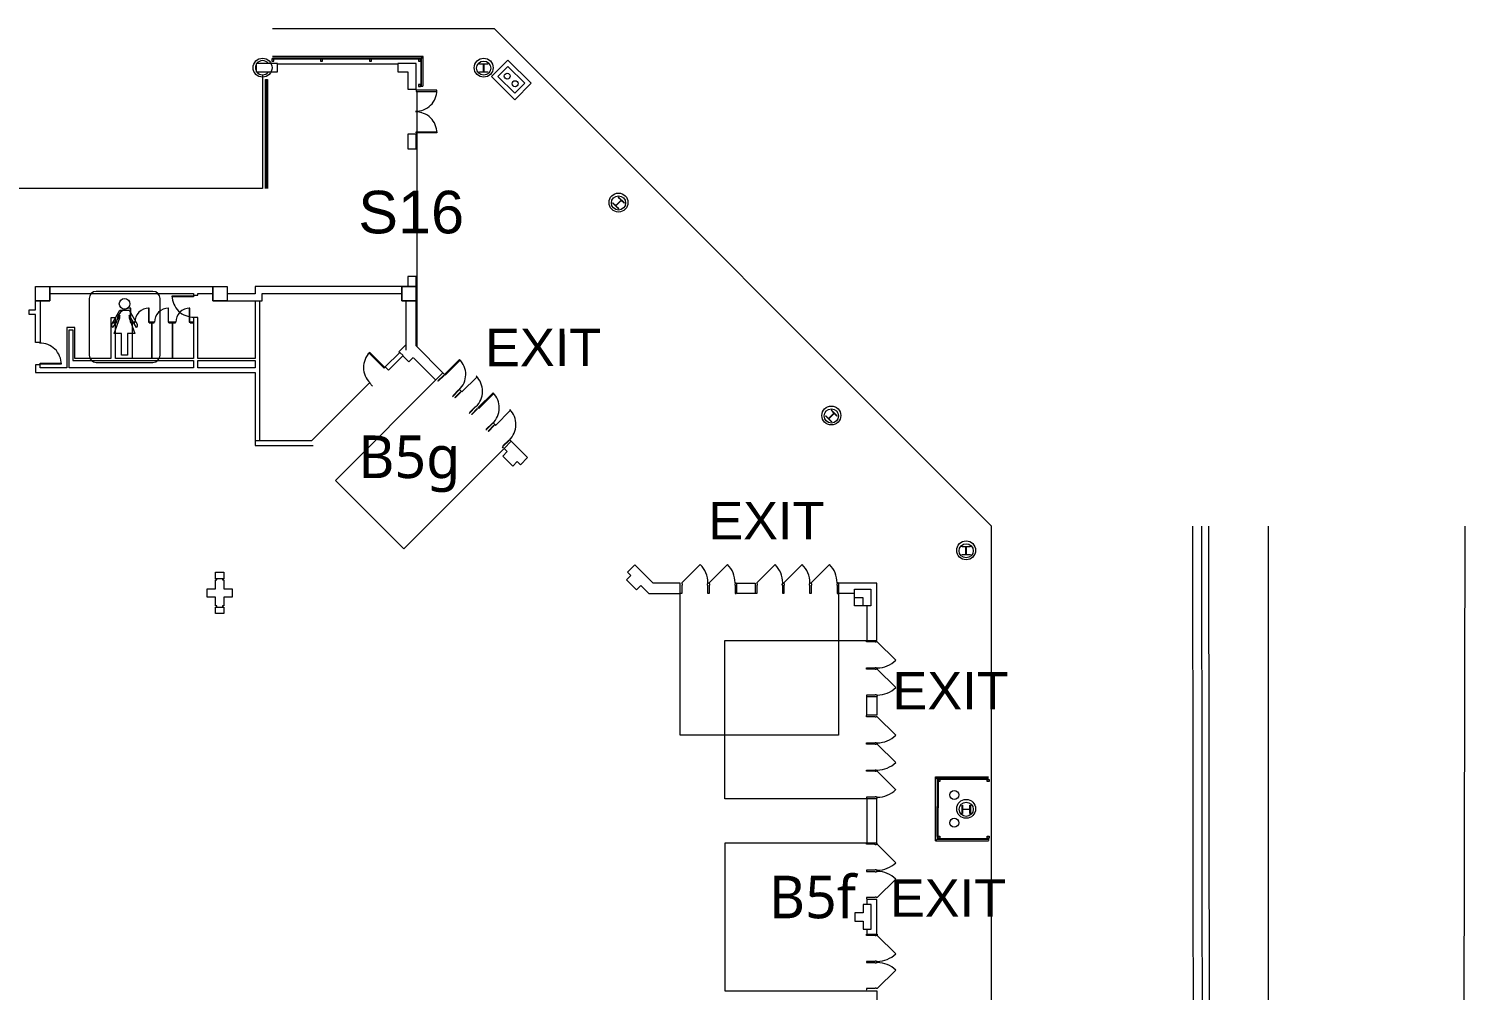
# Model space of a CAD drawing. Header units: inches. Extents: x -357 to 23496, y 116 to 10306.
# Drawn here: x 20145 to 22575, y 7380 to 9006 of the extents above; entities that cross this region are included whole.
import ezdxf
from ezdxf.enums import TextEntityAlignment as Align

# ---------------------------------------------------------------- set-up
doc = ezdxf.new("R2010")
doc.units = ezdxf.units.IN
doc.header["$MEASUREMENT"] = 0
for name, color, linetype, true_color in [('Building', 7, 'Continuous', 0xffffff), ('Columns', 7, 'Continuous', 0xffffff), ('Exit Text', 7, 'Continuous', 0xffffff), ('Symbols', 7, 'Continuous', 0xffffff), ('Text', 7, 'Continuous', 0xffffff)]:
    doc.layers.add(name, color=color, linetype=linetype, true_color=true_color)
doc.styles.add('Arial', font='Arial.ttf')
doc.styles.add('Trebuchet MS', font='trebuc.ttf')

msp = doc.modelspace()

# ---------------------------------------------------------------- linework, layer by layer
at = {"layer": 'Building', "color": 18, "lineweight": 5, "true_color": 0x000000, "transparency": 33554687}
for points in [[(21773.7, 6867.9), (21773.7, 8164.6), (20932.6, 9005.7), (20557.1, 9005.7)], [(20529.6, 8932.9), (20565.6, 8932.9), (20565.6, 8946.9), (20529.6, 8946.9), (20529.6, 8932.9)], [(20556.1, 8954.7), (20556.1, 8951.2), (20559.6, 8951.2), (20559.6, 8954.7), (20556.1, 8954.7)], [(20812.1, 8958.9), (20557.1, 8958.9)], [(20557.1, 8954.9), (20804.5, 8954.9), (20808.1, 8954.9), (20811.4, 8958.3), (20808.1, 8954.9), (20811.9, 8958.8), (20808.1, 8955), (20714.9, 8954.9)], [(20809.3, 8908.9), (20809.3, 8956.2), (20557.1, 8956.2)], [(20769.6, 8946.1), (20565.6, 8946.1)], [(20638.3, 8954.7), (20638.3, 8951.2), (20641.8, 8951.2), (20641.8, 8954.7), (20638.3, 8954.7)], [(20721.3, 8954.7), (20721.3, 8951.2), (20724.8, 8951.2), (20724.8, 8954.7), (20721.3, 8954.7)], [(20786.1, 8903.7), (20800.1, 8903.7), (20800.1, 8946.9), (20769.6, 8946.9), (20769.6, 8932.9), (20786.1, 8932.9), (20786.1, 8903.7)], [(20804.3, 8954.7), (20804.3, 8951.2), (20807.8, 8951.2), (20807.8, 8954.7), (20804.3, 8954.7)], [(20809.3, 8956.2), (20808.1, 8954.9), (20808.1, 8908.9), (20811.9, 8908.9)], [(20812.1, 8908.9), (20812.1, 8958.9)], [(20955.7, 8952.6), (20927.9, 8924.8), (20933.3, 8919.4), (20967, 8885.8), (20994.7, 8913.5), (20955.7, 8952.6)], [(20983.9, 8913.5), (20967, 8896.6), (20938.7, 8924.8), (20955.7, 8941.8), (20983.9, 8913.5)], [(20540.6, 8927.9), (20540.6, 8735.9), (19120.3, 8735.9)], [(20545.5, 8735.9), (20545.5, 8920.1), (20547, 8920.1), (20547, 8735.9)], [(20547.7, 8735.9), (20547.7, 8920.1), (20549.2, 8920.1), (20549.2, 8735.9)], [(20835.5, 8901.7), (20800.1, 8901.7)], [(20800.1, 8901.7), (20800.1, 8899.9)], [(20800.1, 8899.9), (20835.5, 8899.9)], [(20801.9, 8831.4), (20801.9, 8899.9)], [(20807.8, 8911.4), (20804.3, 8911.4), (20804.3, 8907.9), (20807.8, 8907.9), (20807.8, 8911.4)], [(20835.5, 8899.9), (20835.5, 8901.7)], [(20786.1, 8802.7), (20800.1, 8802.7), (20800.1, 8827.7), (20786.1, 8827.7), (20786.1, 8802.7)], [(20835.5, 8831.4), (20835.5, 8829.7), (20800.1, 8829.7), (20800.1, 8831.4), (20835.5, 8831.4)], [(20801.9, 8467.8), (20801.9, 8829.7)], [(20954.3, 8291), (20949.1, 8296.2), (20779.4, 8126.5), (20663.8, 8242.1), (20845.7, 8424), (20800.1, 8469.6), (20800.1, 8586.7), (20786.1, 8586.7), (20786.1, 8569.9)], [(20164.2, 8545.9), (20164.2, 8475.4), (20156.6, 8475.4), (20156.6, 8522.9), (20145.6, 8522.9), (20145.6, 8530.6), (20156.6, 8530.6), (20156.6, 8569.9), (20480.6, 8569.9), (20480.6, 8545.9)], [(20156.6, 8545.9), (20180.6, 8545.9), (20180.6, 8569.9)], [(20180.6, 8558.3), (20423.7, 8558.3), (20423.7, 8555.3), (20431.3, 8555.3), (20431.3, 8558.3), (20456.6, 8558.3)], [(20456.6, 8569.9), (20456.6, 8545.9), (20528.3, 8545.9), (20528.3, 8448.4), (20431.3, 8448.4), (20431.3, 8517.3), (20423.7, 8517.3), (20423.7, 8448.4), (20291.7, 8448.4), (20291.7, 8508.4)], [(20387.7, 8552.6), (20387.7, 8554.3), (20423.7, 8554.3), (20423.7, 8552.6), (20387.7, 8552.6)], [(20800.1, 8569.9), (20528.3, 8569.9), (20528.3, 8557.6), (20480.6, 8557.6)], [(20528.3, 8545.8), (20540, 8545.8), (20540, 8558.3), (20776.1, 8558.3)], [(20776.1, 8569.9), (20776.1, 8545.9), (20800.1, 8545.9)], [(20317.5, 8533.4), (20316.5, 8533.4), (20316.5, 8509.4), (20317.5, 8509.4), (20317.5, 8533.4)], [(20348.5, 8533.4), (20347.5, 8533.4), (20347.5, 8509.4), (20348.5, 8509.4), (20348.5, 8533.4)], [(20381.7, 8533.4), (20380.7, 8533.4), (20380.7, 8509.4), (20381.7, 8509.4), (20381.7, 8533.4)], [(20417.7, 8533.4), (20416.7, 8533.4), (20416.7, 8509.4), (20417.7, 8509.4), (20417.7, 8533.4)], [(20536, 8309.1), (20536, 8545.8)], [(20782.8, 8545.9), (20782.8, 8462.5)], [(20291.7, 8509.4), (20291.7, 8516.8), (20284.1, 8516.8), (20284.1, 8448.4), (20223.1, 8448.4), (20223.1, 8500.4), (20209.8, 8500.4), (20209.8, 8432.4), (20164.2, 8432.4), (20164.2, 8437.4), (20156.6, 8437.4), (20156.6, 8424.8), (20528.3, 8424.8), (20528.3, 8301.4), (20626.4, 8301.4)], [(20286.8, 8509.4), (20286.8, 8508.4), (20293.3, 8508.4), (20293.3, 8509.4), (20286.8, 8509.4)], [(20317.8, 8509.4), (20317.8, 8508.4), (20324.3, 8508.4), (20324.3, 8509.4), (20317.8, 8509.4)], [(20320.8, 8448.6), (20320.8, 8508.1), (20319.8, 8508.1), (20319.8, 8448.6), (20320.8, 8448.6)], [(20357.5, 8509.4), (20348.8, 8509.4), (20348.8, 8508.4), (20357.5, 8508.4), (20357.5, 8509.4)], [(20353.7, 8448.6), (20353.7, 8508.1), (20352.7, 8508.1), (20352.7, 8448.6), (20353.7, 8448.6)], [(20393.5, 8509.4), (20382, 8509.4), (20382, 8508.4), (20393.5, 8508.4), (20393.5, 8509.4)], [(20388.7, 8448.6), (20388.7, 8508.1), (20387.7, 8508.1), (20387.7, 8448.6), (20388.7, 8448.6)], [(20418, 8509.4), (20418, 8508.4), (20423.5, 8508.4), (20423.5, 8509.4), (20418, 8509.4)], [(20219.5, 8444.8), (20423.7, 8444.8), (20423.7, 8432.4), (20213.5, 8432.4), (20213.5, 8496.8), (20219.5, 8496.8), (20219.5, 8444.8)], [(20720.7, 8457.4), (20721.9, 8458.6), (20747.3, 8433.2), (20746.1, 8431.9), (20720.7, 8457.4)], [(20747.3, 8433.2), (20721.9, 8458.6)], [(20772.5, 8458.4), (20748.1, 8433.9), (20753.4, 8428.5), (20778.2, 8453.2), (20772.8, 8458.6), (20772.5, 8458.4)], [(20782.8, 8471.5), (20771.1, 8459.8), (20772.5, 8458.4)], [(20200.2, 8440.1), (20200.2, 8438.4), (20164.2, 8438.4), (20164.2, 8440.1), (20200.2, 8440.1)], [(20431.3, 8444.8), (20528.3, 8444.8), (20528.3, 8432.4), (20431.3, 8432.4), (20431.3, 8444.8)], [(20777.9, 8453), (20788.1, 8442.8), (20795.3, 8450)], [(20795.6, 8449.6), (20833.5, 8411.8)], [(20873.8, 8446.8), (20848.3, 8421.4)], [(20848.3, 8421.4), (20873.8, 8446.8)], [(20875, 8445.5), (20849.6, 8420.1)], [(20873.8, 8446.8), (20875, 8445.5)], [(20726.6, 8401.6), (20721.2, 8407), (20623.2, 8309.1), (20528.3, 8309.1)], [(20847.5, 8419.7), (20837.8, 8409.9), (20837.3, 8410.3), (20847.1, 8420.1), (20847.5, 8419.7)], [(20848.3, 8421.4), (20845.7, 8424)], [(20848.3, 8421.3), (20848.3, 8421.4)], [(20849.6, 8420.1), (20848.3, 8421.3)], [(20877.8, 8391.8), (20903.3, 8417.3)], [(20903.3, 8417.3), (20902.1, 8418.5)], [(20861.6, 8383.7), (20873.8, 8395.9)], [(20872.1, 8395.1), (20872.6, 8394.7), (20862.8, 8384.9), (20862.4, 8385.3), (20872.1, 8395.1)], [(20875.8, 8391.4), (20866.1, 8381.6), (20865.6, 8382.1), (20875.4, 8391.8), (20875.8, 8391.4)], [(20873.8, 8395.9), (20873.8, 8395.9)], [(20873.8, 8395.9), (20876.6, 8393.1)], [(20876.6, 8393.1), (20876.6, 8393)], [(20876.6, 8393), (20877.8, 8391.8)], [(20930.4, 8390.2), (20904.9, 8364.8)], [(20904.9, 8364.8), (20930.4, 8390.2)], [(20931.6, 8389), (20906.1, 8363.5)], [(20930.4, 8390.2), (20931.6, 8389)], [(20889.8, 8355.4), (20902.1, 8367.6)], [(20900.4, 8366.8), (20900.8, 8366.4), (20891.1, 8356.6), (20890.6, 8357), (20900.4, 8366.8)], [(20904.1, 8363.1), (20894.3, 8353.3), (20893.9, 8353.8), (20903.7, 8363.5), (20904.1, 8363.1)], [(20906.1, 8363.5), (20904.9, 8364.8)], [(20934.4, 8335.2), (20959.9, 8360.7)], [(20959.9, 8360.7), (20958.6, 8361.9)], [(20918.1, 8327.1), (20930.4, 8339.3)], [(20928.7, 8338.5), (20929.1, 8338.1), (20919.4, 8328.3), (20918.9, 8328.8), (20928.7, 8338.5)], [(20932.4, 8334.8), (20922.6, 8325.1), (20922.2, 8325.5), (20932, 8335.3), (20932.4, 8334.8)], [(20930.3, 8339.3), (20930.4, 8339.3)], [(20930.4, 8339.3), (20933.2, 8336.5)], [(20933.2, 8336.5), (20933.2, 8336.5)], [(20933.2, 8336.5), (20934.4, 8335.2)], [(20947.1, 8298.1), (20947.8, 8297.4), (20947.8, 8297.4), (20946.4, 8298.8), (20958.6, 8311)], [(20947.1, 8298.1), (20946.4, 8298.8), (20958.7, 8311)], [(20947.6, 8300), (20947.2, 8300.5), (20957, 8310.2), (20957.4, 8309.8)], [(20949.1, 8296.2), (20961.3, 8308.4), (20958.6, 8311), (20958.7, 8311), (20960.1, 8309.6), (20960, 8309.6), (20959.3, 8310.3)], [(20971.3, 8274), (20976.6, 8268.7), (20988.8, 8280.9), (20961.3, 8308.4)], [(22113.2, 8164.6), (22118, 4278.9)], [(22134, 4278.9), (22129.2, 8164.6)], [(22146, 4278.9), (22141.2, 8164.6)], [(22242.2, 3863.7), (22242, 8164.6)], [(22567.9, 4840.1), (22574.8, 8164.6)], [(21579.8, 7629), (21579.8, 7704), (21322.6, 7704), (21322.6, 7971.7), (21579.8, 7971.7), (21579.8, 8068.5), (21514.8, 8068.5), (21514.8, 7811.2), (21247.1, 7811.2), (21247.1, 8068.5), (21201.2, 8068.5), (21170.2, 8099.5), (21158, 8087.3), (21163.7, 8081.6)], [(21280.9, 8100.1), (21249.8, 8069)], [(21295.8, 8069), (21326.9, 8100.1)], [(21407.4, 8100.1), (21376.3, 8069)], [(21422.3, 8069), (21453.4, 8100.1)], [(21499.4, 8100.1), (21468.3, 8069)], [(21249.8, 8069), (21249.8, 8067.2)], [(21249.8, 8067.2), (21250.5, 8067.2)], [(21250.5, 8067.2), (21250.5, 8065.2)], [(21293.2, 8065.2), (21293.2, 8067.2)], [(21293.2, 8067.2), (21293.8, 8067.2)], [(21293.8, 8067.2), (21293.8, 8069)], [(21293.8, 8069), (21295.8, 8069)], [(21295.8, 8069), (21295.8, 8067.2)], [(21295.8, 8067.2), (21296.5, 8067.2)], [(21296.5, 8067.2), (21296.5, 8065.2)], [(21339.8, 8069), (21339.8, 8067.2), (21339.2, 8067.2), (21339.2, 8065.2), (21339.8, 8065.2), (21339.8, 8050.7), (21341.8, 8050.7), (21341.8, 8051.2)], [(21339.8, 8069), (21341.8, 8069)], [(21341.8, 8069), (21341.8, 8068.5)], [(21373.8, 8068.5), (21373.8, 8051.2), (21342.6, 8051.2), (21342.6, 8068.5), (21373.8, 8068.5)], [(21376.3, 8069), (21376.3, 8067.2)], [(21376.3, 8067.2), (21377, 8067.2)], [(21377, 8067.2), (21377, 8065.2)], [(21419.7, 8065.2), (21419.7, 8067.2)], [(21419.7, 8067.2), (21420.3, 8067.2)], [(21420.3, 8067.2), (21420.3, 8069)], [(21420.3, 8069), (21422.3, 8069)], [(21422.3, 8069), (21422.3, 8067.2)], [(21422.3, 8067.2), (21423, 8067.2)], [(21423, 8067.2), (21423, 8065.2)], [(21465.7, 8065.2), (21465.7, 8067.2)], [(21465.7, 8067.2), (21466.3, 8067.2)], [(21466.3, 8069), (21468.3, 8069)], [(21466.3, 8067.2), (21466.3, 8069)], [(21468.3, 8069), (21468.3, 8067.2)], [(21468.3, 8067.2), (21469, 8067.2)], [(21469, 8067.2), (21469, 8065.2)], [(21512.3, 8069), (21512.3, 8067.2), (21511.7, 8067.2), (21511.7, 8065.2), (21512.3, 8065.2), (21512.3, 8050.7), (21514.3, 8050.7), (21514.3, 8051.2)], [(21514.3, 8069), (21512.3, 8069)], [(21514.3, 8068.5), (21514.3, 8069)], [(21180.6, 8064.6), (21194.1, 8051.2), (21247.1, 8051.2)], [(21247.8, 8050.7), (21247.8, 8051.2)], [(21249.8, 8050.7), (21247.8, 8050.7)], [(21250.5, 8065.2), (21249.8, 8065.2)], [(21249.8, 8065.2), (21249.8, 8050.7)], [(21293.8, 8065.2), (21293.2, 8065.2)], [(21293.8, 8050.7), (21293.8, 8065.2)], [(21295.8, 8050.7), (21293.8, 8050.7)], [(21296.5, 8065.2), (21295.8, 8065.2)], [(21295.8, 8065.2), (21295.8, 8050.7)], [(21374.3, 8050.7), (21374.3, 8051.2)], [(21376.3, 8050.7), (21374.3, 8050.7)], [(21377, 8065.2), (21376.3, 8065.2)], [(21376.3, 8065.2), (21376.3, 8050.7)], [(21420.3, 8065.2), (21419.7, 8065.2)], [(21420.3, 8050.7), (21420.3, 8065.2)], [(21422.3, 8050.7), (21420.3, 8050.7)], [(21423, 8065.2), (21422.3, 8065.2)], [(21422.3, 8065.2), (21422.3, 8050.7)], [(21466.3, 8065.2), (21465.7, 8065.2)], [(21466.3, 8050.7), (21466.3, 8065.2)], [(21468.3, 8050.7), (21466.3, 8050.7)], [(21469, 8065.2), (21468.3, 8065.2)], [(21468.3, 8065.2), (21468.3, 8050.7)], [(21541.6, 8051.2), (21514.8, 8051.2)], [(21562.6, 8030.2), (21562.6, 7971.7)], [(21562.1, 7969.2), (21562.1, 7971.2)], [(21562.1, 7971.2), (21562.6, 7971.2)], [(21576.6, 7969.2), (21562.1, 7969.2)], [(21576.6, 7968.6), (21576.6, 7969.2)], [(21578.6, 7968.6), (21576.6, 7968.6)], [(21580.3, 7969.2), (21578.6, 7969.2)], [(21578.6, 7969.2), (21578.6, 7968.6)], [(21611.4, 7938.1), (21580.3, 7969.2)], [(21562.1, 7923.2), (21562.1, 7925.2)], [(21562.1, 7925.2), (21576.6, 7925.2)], [(21576.6, 7923.2), (21562.1, 7923.2)], [(21576.6, 7925.2), (21576.6, 7925.8)], [(21576.6, 7925.8), (21578.6, 7925.8)], [(21576.6, 7922.6), (21576.6, 7923.2)], [(21578.6, 7922.6), (21576.6, 7922.6)], [(21578.6, 7925.8), (21578.6, 7925.2)], [(21578.6, 7925.2), (21580.3, 7925.2)], [(21580.3, 7923.2), (21578.6, 7923.2)], [(21578.6, 7923.2), (21578.6, 7922.6)], [(21580.3, 7925.2), (21580.3, 7923.2)], [(21580.3, 7923.2), (21611.4, 7892.1)], [(21580.3, 7879.2), (21578.6, 7879.2), (21578.6, 7879.8), (21576.6, 7879.8), (21576.6, 7879.2), (21562.1, 7879.2), (21562.1, 7877.2), (21562.6, 7877.2)], [(21579.8, 7845), (21562.6, 7845), (21562.6, 7876.7), (21579.8, 7876.7), (21579.8, 7845)], [(21580.3, 7877.2), (21579.8, 7877.2)], [(21580.3, 7879.2), (21580.3, 7877.2)], [(21562.1, 7842.5), (21562.1, 7844.5)], [(21562.1, 7844.5), (21562.6, 7844.5)], [(21576.6, 7842.5), (21562.1, 7842.5)], [(21576.6, 7841.8), (21576.6, 7842.5)], [(21578.6, 7841.8), (21576.6, 7841.8)], [(21580.3, 7842.5), (21578.6, 7842.5)], [(21578.6, 7842.5), (21578.6, 7841.8)], [(21611.4, 7811.3), (21580.3, 7842.5)], [(21562.1, 7796.5), (21562.1, 7798.5)], [(21562.1, 7798.5), (21576.6, 7798.5)], [(21576.6, 7796.5), (21562.1, 7796.5)], [(21576.6, 7798.5), (21576.6, 7799.1)], [(21576.6, 7799.1), (21578.6, 7799.1)], [(21576.6, 7795.8), (21576.6, 7796.5)], [(21578.6, 7795.8), (21576.6, 7795.8)], [(21578.6, 7799.1), (21578.6, 7798.5)], [(21578.6, 7798.5), (21580.3, 7798.5)], [(21580.3, 7796.5), (21578.6, 7796.5)], [(21578.6, 7796.5), (21578.6, 7795.8)], [(21580.3, 7798.5), (21580.3, 7796.5)], [(21580.3, 7796.5), (21611.4, 7765.3)], [(21562.1, 7750.5), (21562.1, 7752.5)], [(21562.1, 7752.5), (21576.6, 7752.5)], [(21576.6, 7752.5), (21576.6, 7753.1)], [(21576.6, 7753.1), (21578.6, 7753.1)], [(21578.6, 7753.1), (21578.6, 7752.5)], [(21578.6, 7752.5), (21580.3, 7752.5)], [(21580.3, 7752.5), (21580.3, 7750.5)], [(21576.6, 7750.5), (21562.1, 7750.5)], [(21576.6, 7749.8), (21576.6, 7750.5)], [(21578.6, 7749.8), (21576.6, 7749.8)], [(21580.3, 7750.5), (21578.6, 7750.5)], [(21578.6, 7750.5), (21578.6, 7749.8)], [(21611.4, 7719.3), (21580.3, 7750.5)], [(21678.6, 7740.9), (21768.6, 7740.9)], [(21678.6, 7632.9), (21678.6, 7740.9)], [(21681.6, 7737.9), (21678.7, 7740.8), (21678.7, 7740.8), (21679.2, 7740.3), (21678.7, 7740.8), (21681.4, 7738.1)], [(21681.4, 7738.1), (21681.3, 7644.3), (21681.4, 7635.7), (21682.6, 7636.9), (21681.6, 7636), (21682.6, 7636.9), (21679.2, 7633.5), (21682.5, 7636.9)], [(21679.2, 7633.6), (21682.5, 7636.9), (21682.6, 7731.8)], [(21768.6, 7738.1), (21681.4, 7738.2)], [(21682.6, 7736.9), (21682.6, 7638.8), (21682.6, 7736.9), (21682.2, 7737.3), (21682.6, 7736.9), (21681.4, 7738.1), (21682.5, 7737), (21768.1, 7736.9), (21683.4, 7736.9), (21682.6, 7639.7), (21682.5, 7636.9)], [(21686.3, 7736.7), (21686.3, 7733.2), (21682.8, 7733.2), (21682.8, 7736.7), (21686.3, 7736.7)], [(21769.6, 7736.7), (21769.6, 7733.2), (21766.1, 7733.2), (21766.1, 7736.7), (21769.6, 7736.7)], [(21580.3, 7706.5), (21578.6, 7706.5), (21578.6, 7707.1), (21576.6, 7707.1), (21576.6, 7706.5), (21562.1, 7706.5), (21562.1, 7704.5), (21562.6, 7704.5)], [(21562.6, 7704), (21562.6, 7629)], [(21579.8, 7704.5), (21580.3, 7704.5)], [(21580.3, 7704.5), (21580.3, 7706.5)], [(21678.6, 7632.9), (21768.6, 7632.9)], [(21681.3, 7635.6), (21768.6, 7635.7)], [(21682.6, 7636.9), (21768.6, 7636.9), (21768.6, 7633.1)], [(21682.8, 7640.7), (21686.3, 7640.7), (21686.3, 7637.2), (21682.8, 7637.2), (21682.8, 7640.7)], [(21766.1, 7637.2), (21766.1, 7640.7), (21769.6, 7640.7), (21769.6, 7637.2), (21766.1, 7637.2)], [(21580.3, 7627), (21580.3, 7629), (21322.6, 7629), (21322.6, 7379.5), (21579.8, 7379.5), (21579.8, 6229.2), (21571.8, 6229.2), (21571.8, 6237.7), (21322.6, 6237.7), (21322.6, 5493.2), (21571.8, 5493.2), (21571.8, 5501.7), (21579.8, 5501.7), (21579.8, 4348.7)], [(21562.1, 7627), (21562.1, 7629)], [(21576.6, 7627), (21562.1, 7627)], [(21576.6, 7626.3), (21576.6, 7627)], [(21578.6, 7626.3), (21576.6, 7626.3)], [(21580.3, 7627), (21578.6, 7627)], [(21578.6, 7627), (21578.6, 7626.3)], [(21611.4, 7595.8), (21580.3, 7627)], [(21562.1, 7581), (21576.6, 7581), (21576.6, 7580.3), (21578.6, 7580.3), (21578.6, 7581), (21580.3, 7581), (21580.3, 7583), (21578.6, 7583), (21578.6, 7583.6), (21576.6, 7583.6), (21576.6, 7583), (21562.1, 7583), (21562.1, 7581)], [(21611.4, 7568.1), (21580.3, 7537)], [(21576.6, 7537), (21562.1, 7537)], [(21562.1, 7537), (21562.1, 7535)], [(21562.1, 7535), (21562.6, 7535)], [(21579.8, 7475), (21579.8, 7533.5), (21562.6, 7533.5), (21562.6, 7525.2)], [(21578.6, 7537.6), (21576.6, 7537.6)], [(21576.6, 7537.6), (21576.6, 7537)], [(21578.6, 7537), (21578.6, 7537.6)], [(21580.3, 7537), (21578.6, 7537)], [(21562.1, 7473), (21562.1, 7475)], [(21562.1, 7475), (21580.3, 7475)], [(21576.6, 7473), (21562.1, 7473)], [(21562.6, 7483.2), (21562.6, 7475)], [(21576.6, 7472.3), (21576.6, 7473)], [(21578.6, 7472.3), (21576.6, 7472.3)], [(21580.3, 7473), (21578.6, 7473)], [(21578.6, 7473), (21578.6, 7472.3)], [(21580.3, 7475), (21580.3, 7473)], [(21611.4, 7441.8), (21580.3, 7473)], [(21562.1, 7427), (21576.6, 7427), (21576.6, 7426.3), (21578.6, 7426.3), (21578.6, 7427), (21580.3, 7427), (21580.3, 7429), (21578.6, 7429), (21578.6, 7429.6), (21576.6, 7429.6), (21576.6, 7429), (21562.1, 7429), (21562.1, 7427)], [(21611.4, 7414.1), (21580.3, 7383)], [(21576.6, 7383), (21562.1, 7383)], [(21562.1, 7383), (21562.1, 7381)], [(21562.1, 7381), (21562.6, 7381)], [(21578.6, 7383.6), (21576.6, 7383.6)], [(21576.6, 7383.6), (21576.6, 7383)], [(21578.6, 7383), (21578.6, 7383.6)], [(21580.3, 7383), (21578.6, 7383)]]:
    msp.add_lwpolyline(points, dxfattribs=at).dxf.unprotected_set("ltscale", 0)
for centre, radius, start, end in [((20540.6, 8939.9), 12, 156.4435, -156.4435), ((20540.6, 8939.9), 12, 35.6853, 144.3147), ((20540.6, 8939.9), 12, -144.3147, -35.6853), ((20800.1, 8901.7), 35.4, -91.4174, 0), ((20800.1, 8829.7), 35.4, 0, 91.4174), ((20423.7, 8554.3), 36, 180, -88.6073), ((20317.5, 8509.4), 24, 90, 180), ((20348.5, 8509.4), 24, 90, 180), ((20381.7, 8509.4), 24, 90, 180), ((20417.7, 8509.4), 24, 90, 180), ((20164.2, 8438.4), 36, 0, 91.3927), ((20747.3, 8433.2), 36, 135, -133.6073), ((20848.3, 8421.3), 36, -46.3927, 45), ((20876.6, 8393), 36, -46.3927, 45), ((20904.9, 8364.8), 36, -46.3927, 45), ((20933.2, 8336.5), 36, -46.3927, 45), ((21249.8, 8069), 44, 0, 45), ((21295.8, 8069), 44, 0, 45), ((21376.3, 8069), 44, 0, 45), ((21422.3, 8069), 44, 0, 45), ((21468.3, 8069), 44, 0, 45), ((21580.3, 7969.2), 44, -90, -45), ((21580.3, 7923.2), 44, -90, -45), ((21580.3, 7842.5), 44, -90, -45), ((21580.3, 7796.5), 44, -90, -45), ((21580.3, 7750.5), 44, -90, -45), ((21580.3, 7627), 44, -90, -45), ((21580.3, 7537), 44, 45, 90), ((21580.3, 7473), 44, -90, -45), ((21580.3, 7383), 44, 45, 90)]:
    msp.add_arc(centre, radius, start, end, dxfattribs=at).dxf.unprotected_set("ltscale", 0)
at = {"layer": 'Columns', "color": 6, "lineweight": 5, "transparency": 33554687}
for points in [[(20907.7, 8932.2), (20907.7, 8932.8), (20914.5, 8932.8), (20914.5, 8945.6), (20907.7, 8945.6), (20907.7, 8946.2), (20921.7, 8946.2), (20921.7, 8945.6), (20915, 8945.6), (20915, 8932.8), (20921.7, 8932.8), (20921.7, 8932.2), (20907.7, 8932.2)], [(21132.7, 8711.2), (21133.1, 8711.6), (21137.9, 8706.9), (21146.9, 8715.9), (21142.1, 8720.7), (21142.6, 8721.1), (21152.5, 8711.2), (21152, 8710.8), (21147.3, 8715.5), (21138.2, 8706.5), (21143, 8701.7), (21142.6, 8701.3), (21132.7, 8711.2)], [(20156.6, 8545.9), (20156.6, 8569.9), (20180.6, 8569.9), (20180.6, 8545.9), (20156.6, 8545.9)], [(20456.6, 8545.9), (20456.6, 8569.9), (20480.6, 8569.9), (20480.6, 8545.9), (20456.6, 8545.9)], [(20776.1, 8545.9), (20776.1, 8569.9), (20800.1, 8569.9), (20800.1, 8545.9), (20776.1, 8545.9)], [(21507.3, 8355.5), (21498.2, 8346.5), (21503, 8341.7), (21502.6, 8341.3), (21492.7, 8351.2), (21493.1, 8351.6), (21497.9, 8346.9), (21506.9, 8355.9), (21502.1, 8360.7), (21502.6, 8361.1), (21512.5, 8351.2), (21512, 8350.8), (21507.3, 8355.5)], [(20954.3, 8291), (20946.8, 8283.4), (20963.7, 8266.4), (20971.3, 8274)], [(21723.6, 8116.2), (21723.6, 8116.8), (21730.3, 8116.8), (21730.3, 8129.6), (21723.6, 8129.6), (21723.6, 8130.2), (21737.6, 8130.2), (21737.6, 8129.6), (21730.8, 8129.6), (21730.8, 8116.8), (21737.6, 8116.8), (21737.6, 8116.2), (21723.6, 8116.2)], [(20463, 8027.9), (20463, 8029.9), (20461, 8029.9), (20461, 8044.9), (20447, 8044.9), (20447, 8058.9), (20461, 8058.9), (20461, 8073.9), (20463, 8073.9), (20463, 8075.9)], [(20475, 8075.9), (20461, 8075.9), (20461, 8086.9), (20475, 8086.9), (20475, 8075.9)], [(20473, 8075.9), (20473, 8073.9), (20475, 8073.9), (20475, 8058.9), (20489, 8058.9), (20489, 8044.9), (20475, 8044.9), (20475, 8029.9), (20473, 8029.9), (20473, 8027.9)], [(21163.7, 8081.6), (21156.1, 8074), (21173.1, 8057.1), (21180.6, 8064.6)], [(21569.6, 8058.2), (21569.6, 8030.2), (21541.6, 8030.2), (21541.6, 8058.2), (21569.6, 8058.2)], [(21541.6, 8044.2), (21555.6, 8044.2), (21555.6, 8030.2)], [(20475, 8027.9), (20475, 8016.9), (20461, 8016.9), (20461, 8027.9), (20475, 8027.9)], [(21737.7, 7679.2), (21737.1, 7679.2), (21737.1, 7686), (21724.4, 7686), (21724.4, 7679.2), (21723.7, 7679.2), (21723.7, 7693.2), (21724.4, 7693.2), (21724.4, 7686.5), (21737.1, 7686.5), (21737.1, 7693.2), (21737.7, 7693.2), (21737.7, 7679.2)], [(21570.2, 7483.2), (21570.2, 7525.2), (21556.2, 7525.2), (21556.2, 7511.2), (21542.2, 7511.2), (21542.2, 7497.2), (21556.2, 7497.2), (21556.2, 7483.2), (21570.2, 7483.2)]]:
    msp.add_lwpolyline(points, dxfattribs=at).dxf.unprotected_set("ltscale", 0)
for centre, radius in [((20540.6, 8939.9), 16), ((20914.6, 8939.9), 16), ((20914.7, 8939.2), 12), ((20954.4, 8925.6), 5), ((20967.7, 8912.8), 5), ((21142.6, 8711.9), 16), ((21142.6, 8711.2), 12), ((21502.6, 8351.9), 16), ((21502.6, 8351.2), 12), ((21730.6, 8123.9), 16), ((21730.6, 8123.2), 12), ((21710.5, 7710.4), 7.5), ((21730.6, 7686.9), 16), ((21730.7, 7686.2), 12), ((21710.5, 7663.4), 7.5)]:
    msp.add_circle(centre, radius, dxfattribs=at).dxf.unprotected_set("ltscale", 0)
at = {"layer": 'Symbols', "color": 4, "lineweight": 5, "transparency": 33554687}
for points in [[(20355.2, 8561.7), (20259.2, 8561.7)], [(20247.2, 8549.7), (20247.2, 8453.7)], [(20285.7, 8506.4), (20299.2, 8529.7)], [(20299.2, 8529.7), (20315.2, 8529.7)], [(20315.2, 8529.7), (20328.6, 8506.4)], [(20367.2, 8453.7), (20367.2, 8549.7)], [(20299.2, 8521.7), (20287.2, 8500.9)], [(20289.7, 8490.7), (20299.2, 8516.8)], [(20299.2, 8516.8), (20299.2, 8521.7)], [(20327.2, 8500.9), (20315.2, 8521.7)], [(20315.2, 8521.7), (20315.2, 8516.8)], [(20315.2, 8516.8), (20324.7, 8490.7)], [(20302.2, 8490.7), (20289.7, 8490.7)], [(20302.2, 8453.7), (20302.2, 8490.7)], [(20324.7, 8490.7), (20312.2, 8490.7)], [(20312.2, 8490.7), (20312.2, 8453.7)], [(20259.2, 8441.7), (20355.2, 8441.7)], [(20312.2, 8453.7), (20302.2, 8453.7)]]:
    msp.add_lwpolyline(points, dxfattribs=at).dxf.unprotected_set("ltscale", 0)
msp.add_circle((20307.2, 8540.7), 9, dxfattribs=at).dxf.unprotected_set("ltscale", 0)
for centre, radius, start, end in [((20259.2, 8549.7), 12, 90, 180), ((20355.2, 8549.7), 12, 0, 90), ((20289.2, 8504.4), 4, 150, -120), ((20325.2, 8504.4), 4, -60, 30), ((20259.2, 8453.7), 12, 180, -90), ((20355.2, 8453.7), 12, -90, 0)]:
    msp.add_arc(centre, radius, start, end, dxfattribs=at).dxf.unprotected_set("ltscale", 0)

# ---------------------------------------------------------------- texts
at = {"layer": 'Exit Text', "color": 1, "style": 'Arial'}
for p in [(21015.2, 8435.3), (21392.7, 8142.4), (21704.2, 7854.9), (21699.9, 7504.4)]:
    msp.add_text('EXIT', height=63.28, rotation=0.0178, dxfattribs=at).set_placement(p, align=Align.CENTER)
at = {"layer": 'Text', "color": 18, "true_color": 0x000000}
for s, style, p in [('S16', 'Arial', (20792, 8659.8)), ('B5g', 'Trebuchet MS', (20788.8, 8246.1)), ('B5f', 'Trebuchet MS', (21470.6, 7501.9))]:
    msp.add_text(s, height=72, rotation=360, dxfattribs=dict(at, style=style)).set_placement(p, align=Align.CENTER)

doc.saveas('drawing.dxf')
